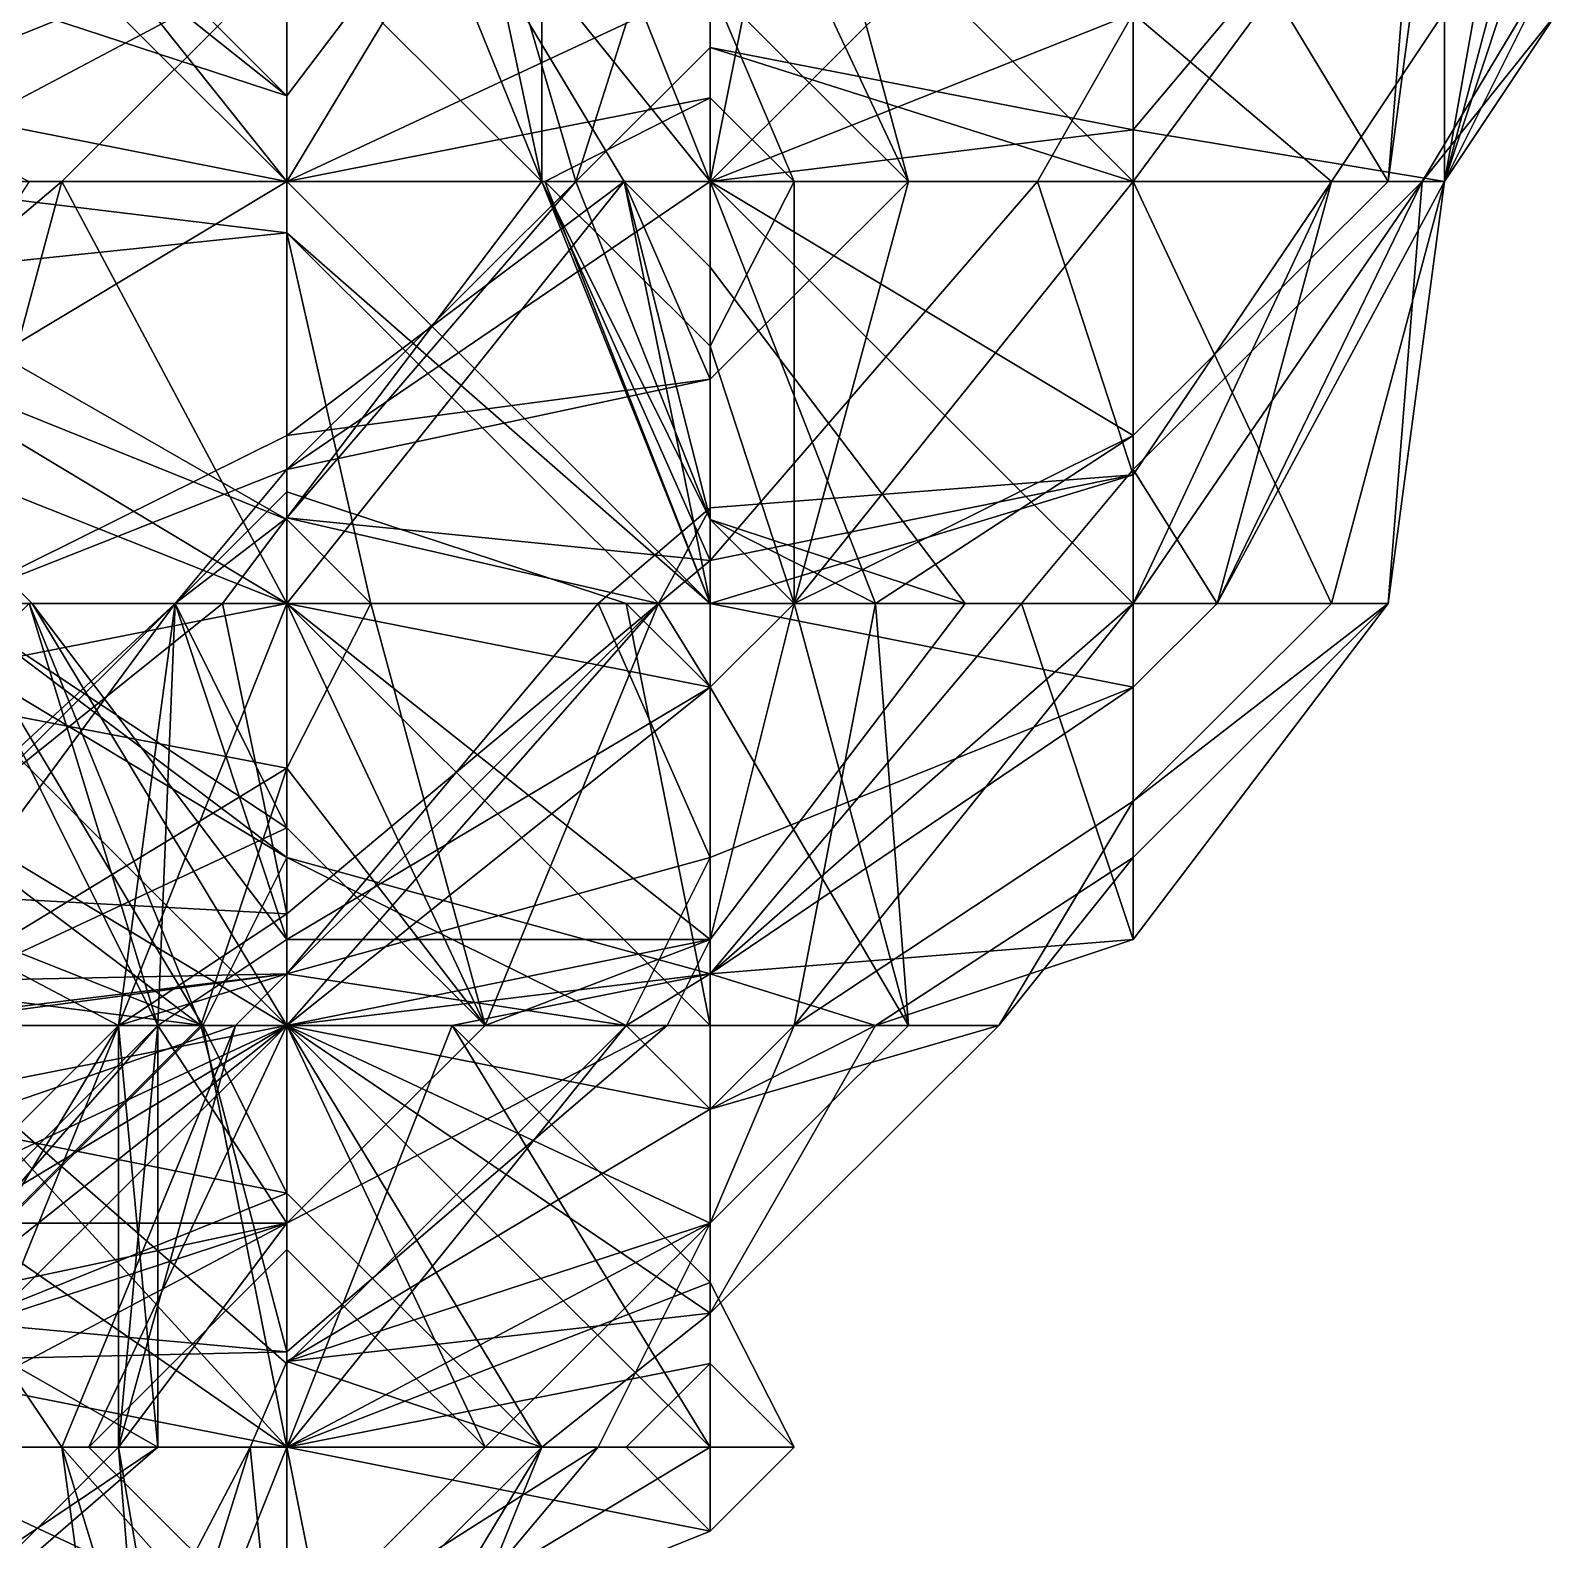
# Model space of a CAD drawing. Header units: metres. Extents: x 15 to 162, y 15 to 204.
# Drawn here: x 136.6 to 158.6, y 47.34 to 69.09 of the extents above; entities that cross this region are included whole.
import ezdxf

# ---------------------------------------------------------------- set-up
doc = ezdxf.new("R2010")
doc.units = ezdxf.units.M

msp = doc.modelspace()

# ---------------------------------------------------------------- linework, layer by layer
at = {"layer": 'fALFF_NINET_XXX_pre-post.nii', "color": 116, "linetype": 'CONTINUOUS'}
for points in [[(135.43906, 73, 112.16129), (140.3, 66.916664, 110.36265), (134.2, 73, 111.44183)], [(134.2, 73, 111.44183), (140.3, 66.916664, 110.36265), (134.2, 66.916664, 109.81394)], [(134.2, 73, 113.95993), (140.3, 68.15234, 112.16129), (135.43906, 73, 112.16129)], [(134.2, 73, 113.95993), (134.2, 70.15044, 118.064514), (140.3, 68.15234, 112.16129)], [(135.43906, 73, 112.16129), (140.3, 68.15234, 112.16129), (140.3, 66.916664, 110.36265)], [(140.3, 70.58104, 23.612904), (143.97441, 66.916664, 23.612904), (141.51031, 73, 29.516129)], [(143.97441, 73, 112.16129), (143.97441, 73, 106.258064), (140.3, 66.916664, 110.36265)], [(143.97441, 73, 112.16129), (140.3, 66.916664, 110.36265), (140.3, 68.15234, 112.16129)], [(143.97441, 73, 106.258064), (146.4, 69.76623, 106.258064), (140.3, 66.916664, 110.36265)], [(143.97441, 73, 112.16129), (140.3, 68.15234, 112.16129), (140.3, 71.79299, 118.064514)], [(143.97441, 66.916664, 23.612904), (145.16093, 66.916664, 29.516129), (141.51031, 73, 29.516129)], [(146.4, 66.916664, 31.314768), (146.4, 73, 34.248077), (141.51031, 73, 29.516129)], [(145.16093, 66.916664, 29.516129), (146.4, 66.916664, 31.314768), (141.51031, 73, 29.516129)], [(142.68282, 73, 41.322582), (146.4, 73, 37.725304), (144.46259, 66.916664, 41.322582)], [(144.46259, 66.916664, 41.322582), (143.97441, 66.916664, 47.225807), (142.68282, 73, 41.322582)], [(143.97441, 66.916664, 47.225807), (143.97441, 73, 47.225807), (142.68282, 73, 41.322582)], [(146.4, 66.916664, 48.562637), (146.4, 73, 49.57315), (143.97441, 73, 47.225807)], [(143.97441, 66.916664, 47.225807), (146.4, 66.916664, 48.562637), (143.97441, 73, 47.225807)], [(146.4, 73, 37.725304), (146.4, 66.916664, 38.18455), (144.46259, 66.916664, 41.322582)], [(147.6103, 73, 35.419353), (146.4, 66.916664, 31.314768), (149.25737, 66.916664, 35.419353)], [(146.4, 73, 34.248077), (146.4, 66.916664, 31.314768), (147.6103, 73, 35.419353)], [(149.25737, 66.916664, 35.419353), (146.4, 73, 37.725304), (147.6103, 73, 35.419353)], [(146.4, 66.916664, 38.18455), (146.4, 73, 37.725304), (149.25737, 66.916664, 35.419353)], [(152.5, 69.335625, 53.129032), (152.5, 73, 49.57315), (146.4, 66.916664, 48.562637)], [(152.5, 73, 49.57315), (146.4, 73, 49.57315), (146.4, 66.916664, 48.562637)], [(149.25737, 66.916664, 106.258064), (146.4, 69.76623, 106.258064), (146.4, 73, 105.08899)], [(149.25737, 66.916664, 106.258064), (146.4, 73, 105.08899), (152.5, 66.916664, 103.91071)], [(152.5, 66.916664, 103.91071), (146.4, 73, 105.08899), (152.5, 73, 104.38314)], [(152.5, 67.65807, 94.451614), (156.98717, 73, 94.451614), (156.98717, 66.916664, 88.548386)], [(152.5, 66.916664, 95.6507), (156.98717, 73, 94.451614), (152.5, 67.65807, 94.451614)], [(152.5, 66.916664, 95.6507), (156.17441, 66.916664, 100.354836), (156.98717, 73, 94.451614)], [(156.17441, 66.916664, 100.354836), (152.5, 73, 104.38314), (156.66258, 73, 100.354836)], [(152.5, 66.916664, 103.91071), (152.5, 73, 104.38314), (156.17441, 66.916664, 100.354836)], [(156.17441, 66.916664, 100.354836), (156.66258, 73, 100.354836), (156.98717, 73, 94.451614)], [(158.6, 73, 86.74975), (158.6, 70.15044, 82.645164), (156.98717, 66.916664, 82.645164)], [(158.6, 73, 86.74975), (156.98717, 66.916664, 82.645164), (158.06897, 73, 88.548386)], [(158.06897, 73, 88.548386), (156.98717, 66.916664, 82.645164), (156.98717, 66.916664, 88.548386)], [(156.98717, 73, 94.451614), (158.06897, 73, 88.548386), (156.98717, 66.916664, 88.548386)], [(134.2, 70.15044, 118.064514), (140.3, 71.79299, 118.064514), (140.3, 68.15234, 112.16129)], [(152.5, 69.335625, 53.129032), (155.35738, 66.916664, 59.032257), (158.6, 71.79299, 59.032257)], [(155.35738, 66.916664, 59.032257), (156.98717, 66.916664, 64.935486), (158.6, 71.79299, 64.935486)], [(158.6, 71.79299, 59.032257), (155.35738, 66.916664, 59.032257), (158.6, 71.79299, 64.935486)], [(158.6, 71.79299, 64.935486), (156.98717, 66.916664, 64.935486), (158.6, 69.335625, 70.83871)], [(140.3, 70.15044, 123.96774), (134.2, 66.916664, 128.07233), (134.2, 70.623695, 129.87097)], [(140.3, 66.916664, 18.90877), (140.3, 70.58104, 23.612904), (134.2, 68.12368, 17.709677)], [(140.3, 70.58104, 23.612904), (134.2, 70.58104, 23.612904), (134.2, 68.12368, 17.709677)], [(143.97441, 66.916664, 23.612904), (140.3, 70.58104, 23.612904), (140.3, 66.916664, 18.90877)], [(134.2, 66.916664, 121.202545), (137.05737, 66.916664, 123.96774), (140.3, 70.15044, 123.96774)], [(134.2, 66.916664, 121.202545), (140.3, 70.15044, 123.96774), (134.2, 70.15044, 118.064514)], [(140.3, 70.15044, 123.96774), (137.05737, 66.916664, 123.96774), (134.2, 66.916664, 128.07233)], [(156.66258, 66.916664, 76.741936), (156.98717, 66.916664, 82.645164), (158.6, 70.15044, 82.645164)], [(158.6, 69.335625, 76.741936), (156.66258, 66.916664, 76.741936), (158.6, 70.15044, 82.645164)], [(146.4, 69.76623, 106.258064), (146.4, 68.12368, 112.16129), (140.3, 66.916664, 110.36265)], [(147.6103, 66.916664, 112.16129), (146.4, 69.76623, 106.258064), (149.25737, 66.916664, 106.258064)], [(146.4, 68.12368, 112.16129), (146.4, 69.76623, 106.258064), (147.6103, 66.916664, 112.16129)], [(152.5, 69.335625, 53.129032), (146.4, 66.916664, 48.562637), (151.1186, 66.916664, 53.129032)], [(151.1186, 66.916664, 53.129032), (152.5, 66.916664, 56.267063), (152.5, 69.335625, 53.129032)], [(152.5, 69.335625, 53.129032), (152.5, 66.916664, 56.267063), (155.35738, 66.916664, 59.032257)], [(156.98717, 66.916664, 64.935486), (156.66258, 66.916664, 70.83871), (158.6, 69.335625, 70.83871)], [(156.66258, 66.916664, 70.83871), (156.66258, 66.916664, 76.741936), (158.6, 69.335625, 76.741936)], [(158.6, 69.335625, 70.83871), (156.66258, 66.916664, 70.83871), (158.6, 69.335625, 76.741936)], [(146.4, 66.916664, 92.10427), (144.46259, 66.916664, 94.451614), (146.4, 68.84879, 94.451614)], [(144.46259, 66.916664, 94.451614), (146.4, 66.916664, 95.62069), (146.4, 68.84879, 94.451614)], [(152.5, 66.916664, 93.732155), (146.4, 66.916664, 92.10427), (146.4, 68.84879, 94.451614)], [(152.5, 67.65807, 94.451614), (152.5, 66.916664, 93.732155), (146.4, 68.84879, 94.451614)], [(152.5, 67.65807, 94.451614), (146.4, 68.84879, 94.451614), (146.4, 66.916664, 95.62069)], [(140.3, 66.916664, 18.90877), (134.2, 68.12368, 17.709677), (136.58281, 66.916664, 17.709677)], [(144.01718, 66.916664, 112.16129), (140.3, 66.916664, 110.36265), (146.4, 68.12368, 112.16129)], [(144.01718, 66.916664, 112.16129), (146.4, 68.12368, 112.16129), (146.4, 66.916664, 113.33256)], [(147.6103, 66.916664, 112.16129), (146.4, 66.916664, 113.33256), (146.4, 68.12368, 112.16129)], [(152.5, 66.916664, 95.6507), (152.5, 67.65807, 94.451614), (146.4, 66.916664, 95.62069)], [(152.5, 67.65807, 94.451614), (156.98717, 66.916664, 88.548386), (152.5, 66.916664, 93.732155)], [(140.3, 60.833332, 18.90877), (140.3, 66.916664, 18.90877), (134.2, 63.252293, 23.612904)], [(140.3, 66.916664, 18.90877), (136.58281, 66.916664, 17.709677), (134.2, 63.252293, 23.612904)], [(134.2, 66.916664, 109.81394), (140.3, 66.916664, 110.36265), (140.3, 66.17526, 112.16129)], [(134.2, 65.53905, 112.16129), (134.2, 66.916664, 109.81394), (140.3, 66.17526, 112.16129)], [(140.3, 60.833332, 119.23579), (137.05737, 66.916664, 123.96774), (134.2, 64.4977, 118.064514)], [(134.2, 66.916664, 121.202545), (134.2, 64.4977, 118.064514), (137.05737, 66.916664, 123.96774)], [(135.41031, 60.833332, 123.96774), (134.2, 66.916664, 128.07233), (137.05737, 66.916664, 123.96774)], [(140.3, 60.833332, 119.23579), (135.41031, 60.833332, 123.96774), (137.05737, 66.916664, 123.96774)], [(143.97441, 66.916664, 23.612904), (140.3, 66.916664, 18.90877), (146.4, 60.833332, 22.44163)], [(140.3, 66.916664, 18.90877), (140.3, 60.833332, 18.90877), (146.4, 60.833332, 22.44163)], [(146.4, 60.833332, 33.07201), (140.3, 60.833332, 34.250286), (145.16093, 66.916664, 29.516129)], [(140.3, 60.833332, 34.250286), (140.3, 63.252293, 35.419353), (145.16093, 66.916664, 29.516129)], [(140.3, 63.252293, 35.419353), (146.4, 64.06711, 35.419353), (145.16093, 66.916664, 29.516129)], [(146.4, 66.916664, 38.18455), (140.3, 62.76546, 41.322582), (144.46259, 66.916664, 41.322582)], [(146.4, 66.916664, 38.18455), (146.4, 64.06711, 35.419353), (140.3, 62.76546, 41.322582)], [(140.3, 62.06901, 47.225807), (144.46259, 66.916664, 41.322582), (140.3, 62.76546, 41.322582)], [(143.97441, 66.916664, 47.225807), (144.46259, 66.916664, 41.322582), (140.3, 62.06901, 47.225807)], [(140.3, 62.06901, 47.225807), (146.4, 61.45117, 53.129032), (143.97441, 66.916664, 47.225807)], [(144.01718, 66.916664, 112.16129), (146.4, 60.833332, 108.56401), (140.3, 66.916664, 110.36265)], [(140.3, 66.17526, 112.16129), (140.3, 66.916664, 110.36265), (146.4, 60.833332, 108.56401)], [(143.97441, 66.916664, 23.612904), (146.4, 60.833332, 22.44163), (146.4, 62.040344, 23.612904)], [(143.97441, 66.916664, 23.612904), (146.4, 62.040344, 23.612904), (145.16093, 66.916664, 29.516129)], [(143.97441, 66.916664, 47.225807), (146.4, 61.45117, 53.129032), (146.4, 66.916664, 48.562637)], [(144.01718, 66.916664, 112.16129), (146.4, 64.54037, 112.16129), (146.4, 60.833332, 108.56401)], [(146.4, 64.54037, 112.16129), (144.01718, 66.916664, 112.16129), (146.4, 66.916664, 113.33256)], [(146.4, 66.916664, 92.10427), (146.4, 62.040344, 94.451614), (144.46259, 66.916664, 94.451614)], [(146.4, 62.040344, 94.451614), (146.4, 66.916664, 95.62069), (144.46259, 66.916664, 94.451614)], [(146.4, 62.040344, 23.612904), (146.4, 65.68099, 29.516129), (145.16093, 66.916664, 29.516129)], [(146.4, 60.833332, 33.07201), (145.16093, 66.916664, 29.516129), (146.4, 65.68099, 29.516129)], [(146.4, 66.916664, 31.314768), (145.16093, 66.916664, 29.516129), (146.4, 64.06711, 35.419353)], [(146.4, 66.916664, 31.314768), (146.4, 64.06711, 35.419353), (149.25737, 66.916664, 35.419353)], [(146.4, 64.06711, 35.419353), (146.4, 66.916664, 38.18455), (149.25737, 66.916664, 35.419353)], [(146.4, 61.45117, 53.129032), (151.1186, 66.916664, 53.129032), (146.4, 66.916664, 48.562637)], [(151.1186, 66.916664, 53.129032), (146.4, 61.45117, 53.129032), (152.5, 62.686848, 59.032257)], [(148.7828, 60.833332, 94.451614), (146.4, 62.040344, 94.451614), (146.4, 66.916664, 92.10427)], [(148.7828, 60.833332, 94.451614), (146.4, 66.916664, 92.10427), (152.5, 60.833332, 92.65298)], [(152.5, 60.833332, 92.65298), (146.4, 66.916664, 92.10427), (152.5, 66.916664, 93.732155)], [(152.5, 63.252293, 100.354836), (146.4, 66.916664, 95.62069), (148.7828, 60.833332, 94.451614)], [(152.5, 63.252293, 100.354836), (152.5, 66.916664, 95.6507), (146.4, 66.916664, 95.62069)], [(146.4, 66.916664, 95.62069), (146.4, 62.040344, 94.451614), (148.7828, 60.833332, 94.451614)], [(146.4, 64.54037, 112.16129), (147.6103, 66.916664, 112.16129), (147.6103, 60.833332, 106.258064)], [(146.4, 64.54037, 112.16129), (146.4, 66.916664, 113.33256), (147.6103, 66.916664, 112.16129)], [(152.5, 66.916664, 103.91071), (152.5, 63.252293, 100.354836), (147.6103, 60.833332, 100.354836)], [(152.5, 66.916664, 103.91071), (147.6103, 60.833332, 100.354836), (149.25737, 66.916664, 106.258064)], [(149.25737, 66.916664, 106.258064), (147.6103, 60.833332, 100.354836), (147.6103, 60.833332, 106.258064)], [(147.6103, 66.916664, 112.16129), (149.25737, 66.916664, 106.258064), (147.6103, 60.833332, 106.258064)], [(151.1186, 66.916664, 53.129032), (152.5, 62.686848, 59.032257), (152.5, 66.916664, 56.267063)], [(152.5, 62.686848, 59.032257), (155.35738, 66.916664, 59.032257), (152.5, 66.916664, 56.267063)], [(152.5, 60.833332, 62.629536), (155.35738, 66.916664, 59.032257), (152.5, 62.686848, 59.032257)], [(152.5, 60.833332, 62.629536), (153.71031, 60.833332, 64.935486), (155.35738, 66.916664, 59.032257)], [(152.5, 62.76546, 70.83871), (156.66258, 66.916664, 70.83871), (153.71031, 60.833332, 64.935486)], [(152.5, 60.833332, 73.18605), (156.66258, 66.916664, 70.83871), (152.5, 62.76546, 70.83871)], [(152.5, 60.833332, 73.18605), (156.17441, 60.833332, 76.741936), (156.66258, 66.916664, 70.83871)], [(155.35738, 60.833332, 88.548386), (152.5, 66.916664, 93.732155), (156.98717, 66.916664, 88.548386)], [(152.5, 60.833332, 92.65298), (152.5, 66.916664, 93.732155), (155.35738, 60.833332, 88.548386)], [(152.5, 63.252293, 100.354836), (156.17441, 66.916664, 100.354836), (152.5, 66.916664, 95.6507)], [(152.5, 63.252293, 100.354836), (152.5, 66.916664, 103.91071), (156.17441, 66.916664, 100.354836)], [(153.71031, 60.833332, 64.935486), (156.98717, 66.916664, 64.935486), (155.35738, 66.916664, 59.032257)], [(156.66258, 66.916664, 70.83871), (156.98717, 66.916664, 64.935486), (153.71031, 60.833332, 64.935486)], [(156.17441, 60.833332, 82.645164), (155.35738, 60.833332, 88.548386), (156.98717, 66.916664, 82.645164)], [(155.35738, 60.833332, 88.548386), (156.98717, 66.916664, 88.548386), (156.98717, 66.916664, 82.645164)], [(156.17441, 60.833332, 76.741936), (156.66258, 66.916664, 76.741936), (156.66258, 66.916664, 70.83871)], [(156.17441, 60.833332, 76.741936), (156.17441, 60.833332, 82.645164), (156.66258, 66.916664, 76.741936)], [(156.17441, 60.833332, 82.645164), (156.98717, 66.916664, 82.645164), (156.66258, 66.916664, 76.741936)], [(140.3, 66.17526, 112.16129), (140.3, 62.040344, 118.064514), (134.2, 65.53905, 112.16129)], [(145.65656, 60.833332, 112.16129), (140.3, 66.17526, 112.16129), (146.4, 60.833332, 108.56401)], [(140.3, 66.17526, 112.16129), (141.51031, 60.833332, 118.064514), (140.3, 62.040344, 118.064514)], [(140.3, 66.17526, 112.16129), (145.65656, 60.833332, 112.16129), (141.51031, 60.833332, 118.064514)], [(146.4, 65.68099, 29.516129), (146.4, 62.040344, 23.612904), (150.0744, 60.833332, 29.516129)], [(146.4, 65.68099, 29.516129), (150.0744, 60.833332, 29.516129), (146.4, 60.833332, 33.07201)], [(134.2, 65.53905, 112.16129), (140.3, 62.040344, 118.064514), (134.2, 64.4977, 118.064514)], [(140.3, 60.833332, 119.23579), (134.2, 64.4977, 118.064514), (140.3, 62.040344, 118.064514)], [(146.4, 64.54037, 112.16129), (147.6103, 60.833332, 106.258064), (146.4, 60.833332, 108.56401)], [(146.4, 64.06711, 35.419353), (140.3, 63.252293, 35.419353), (140.3, 62.76546, 41.322582)], [(140.3, 60.833332, 18.90877), (134.2, 63.252293, 23.612904), (136.6256, 60.833332, 23.612904)], [(136.6256, 60.833332, 23.612904), (134.2, 63.252293, 23.612904), (134.2, 60.833332, 25.48783)], [(140.3, 60.833332, 34.250286), (135.41031, 60.833332, 35.419353), (140.3, 63.252293, 35.419353)], [(140.3, 63.252293, 35.419353), (135.41031, 60.833332, 35.419353), (140.3, 62.76546, 41.322582)], [(152.5, 63.252293, 100.354836), (148.7828, 60.833332, 94.451614), (147.6103, 60.833332, 100.354836)], [(135.41031, 60.833332, 35.419353), (138.68716, 60.833332, 41.322582), (140.3, 62.76546, 41.322582)], [(140.3, 62.76546, 41.322582), (138.68716, 60.833332, 41.322582), (140.3, 62.06901, 47.225807)], [(152.5, 60.833332, 66.10676), (150.88716, 60.833332, 70.83871), (152.5, 62.76546, 70.83871)], [(150.88716, 60.833332, 70.83871), (152.5, 60.833332, 73.18605), (152.5, 62.76546, 70.83871)], [(152.5, 62.76546, 70.83871), (153.71031, 60.833332, 64.935486), (152.5, 60.833332, 66.10676)], [(146.4, 61.45117, 53.129032), (146.4, 62.21095, 59.032257), (152.5, 62.686848, 59.032257)], [(152.5, 62.686848, 59.032257), (146.4, 62.21095, 59.032257), (146.4, 60.833332, 61.3796)], [(152.5, 60.833332, 62.629536), (152.5, 62.686848, 59.032257), (146.4, 60.833332, 61.3796)], [(140.3, 60.833332, 98.00749), (138.68716, 60.833332, 100.354836), (140.3, 62.441753, 100.354836)], [(138.68716, 60.833332, 100.354836), (140.3, 60.833332, 102.70219), (140.3, 62.441753, 100.354836)], [(140.3, 60.833332, 98.00749), (140.3, 62.441753, 100.354836), (145.18968, 60.833332, 100.354836)], [(145.18968, 60.833332, 100.354836), (140.3, 62.441753, 100.354836), (140.3, 60.833332, 102.70219)], [(138.68716, 60.833332, 41.322582), (139.3707, 60.833332, 47.225807), (140.3, 62.06901, 47.225807)], [(139.3707, 60.833332, 47.225807), (140.3, 60.833332, 47.94526), (140.3, 62.06901, 47.225807)], [(140.3, 62.06901, 47.225807), (145.65656, 60.833332, 53.129032), (146.4, 61.45117, 53.129032)], [(140.3, 62.06901, 47.225807), (140.3, 60.833332, 47.94526), (145.65656, 60.833332, 53.129032)], [(141.51031, 60.833332, 118.064514), (140.3, 60.833332, 119.23579), (140.3, 62.040344, 118.064514)], [(145.65656, 60.833332, 53.129032), (144.78717, 60.833332, 59.032257), (146.4, 62.21095, 59.032257)], [(144.78717, 60.833332, 59.032257), (146.4, 60.833332, 61.3796), (146.4, 62.21095, 59.032257)], [(146.4, 61.45117, 53.129032), (145.65656, 60.833332, 53.129032), (146.4, 62.21095, 59.032257)], [(147.6103, 60.833332, 23.612904), (146.4, 62.040344, 23.612904), (146.4, 60.833332, 22.44163)], [(150.0744, 60.833332, 29.516129), (146.4, 62.040344, 23.612904), (147.6103, 60.833332, 23.612904)], [(134.2, 54.75, 13.605091), (138.4414, 54.75, 17.709677), (135.41031, 60.833332, 11.806452)], [(139.06094, 54.75, 23.612904), (134.2, 58.41437, 23.612904), (136.58281, 60.833332, 17.709677)], [(134.2, 58.41437, 23.612904), (140.3, 54.75, 24.21245), (134.2, 60.833332, 25.48783)], [(136.6256, 60.833332, 23.612904), (134.2, 60.833332, 25.48783), (140.3, 54.75, 24.21245)], [(140.3, 57.59956, 35.419353), (134.2, 54.75, 38.18455), (138.68716, 60.833332, 41.322582)], [(134.2, 54.75, 38.18455), (134.2, 56.358418, 41.322582), (138.68716, 60.833332, 41.322582)], [(134.2, 56.682125, 47.225807), (138.68716, 60.833332, 41.322582), (134.2, 56.358418, 41.322582)], [(139.3707, 60.833332, 47.225807), (138.68716, 60.833332, 41.322582), (134.2, 56.682125, 47.225807)], [(134.2, 56.682125, 47.225807), (140.3, 56.358418, 53.129032), (139.3707, 60.833332, 47.225807)], [(139.08969, 54.75, 70.83871), (134.2, 56.682125, 70.83871), (135.43906, 60.833332, 76.741936)], [(140.3, 57.16896, 76.741936), (135.43906, 60.833332, 76.741936), (134.2, 60.833332, 77.46139)], [(140.3, 57.16896, 76.741936), (134.2, 60.833332, 77.46139), (140.3, 54.75, 78.078766)], [(140.3, 54.75, 78.078766), (134.2, 60.833332, 77.46139), (134.2, 54.75, 78.302734)], [(140.3, 60.833332, 119.23579), (134.2, 59.62632, 123.96774), (135.41031, 60.833332, 123.96774)], [(140.3, 58.45703, 118.064514), (134.2, 59.62632, 123.96774), (140.3, 60.833332, 119.23579)], [(138.4414, 54.75, 17.709677), (136.58281, 60.833332, 17.709677), (135.41031, 60.833332, 11.806452)], [(140.3, 60.833332, 34.250286), (140.3, 57.59956, 35.419353), (135.41031, 60.833332, 35.419353)], [(140.3, 57.59956, 35.419353), (138.68716, 60.833332, 41.322582), (135.41031, 60.833332, 35.419353)], [(139.08969, 54.75, 70.83871), (135.43906, 60.833332, 76.741936), (140.3, 57.16896, 76.741936)], [(139.06094, 54.75, 23.612904), (136.58281, 60.833332, 17.709677), (138.4414, 54.75, 17.709677)], [(140.3, 55.985676, 23.612904), (140.3, 60.833332, 18.90877), (136.6256, 60.833332, 23.612904)], [(140.3, 55.985676, 23.612904), (136.6256, 60.833332, 23.612904), (140.3, 54.75, 24.21245)], [(140.3, 60.833332, 98.00749), (140.3, 54.75, 99.18576), (137.8744, 54.75, 100.354836)], [(138.68716, 60.833332, 100.354836), (140.3, 60.833332, 98.00749), (137.8744, 54.75, 100.354836)], [(138.4414, 54.75, 106.258064), (138.68716, 60.833332, 100.354836), (137.8744, 54.75, 100.354836)], [(140.3, 55.985676, 106.258064), (138.68716, 60.833332, 100.354836), (138.4414, 54.75, 106.258064)], [(140.3, 55.985676, 106.258064), (140.3, 60.833332, 102.70219), (138.68716, 60.833332, 100.354836)], [(139.3707, 60.833332, 47.225807), (140.3, 56.358418, 53.129032), (140.3, 60.833332, 47.94526)], [(140.3, 60.833332, 18.90877), (146.4, 59.62632, 23.612904), (146.4, 60.833332, 22.44163)], [(140.3, 55.985676, 23.612904), (146.4, 59.62632, 23.612904), (140.3, 60.833332, 18.90877)], [(146.4, 55.985676, 29.516129), (140.3, 60.833332, 34.250286), (146.4, 60.833332, 33.07201)], [(146.4, 55.985676, 29.516129), (143.15738, 54.75, 35.419353), (140.3, 60.833332, 34.250286)], [(140.3, 57.59956, 35.419353), (140.3, 60.833332, 34.250286), (143.15738, 54.75, 35.419353)], [(140.3, 56.358418, 53.129032), (145.65656, 60.833332, 53.129032), (140.3, 60.833332, 47.94526)], [(140.3, 55.491405, 59.032257), (145.65656, 60.833332, 53.129032), (140.3, 56.358418, 53.129032)], [(144.78717, 60.833332, 59.032257), (145.65656, 60.833332, 53.129032), (140.3, 55.491405, 59.032257)], [(140.3, 55.491405, 59.032257), (146.4, 57.16896, 64.935486), (144.78717, 60.833332, 59.032257)], [(145.18968, 60.833332, 100.354836), (146.4, 54.75, 97.21681), (140.3, 60.833332, 98.00749)], [(140.3, 60.833332, 98.00749), (146.4, 54.75, 97.21681), (140.3, 54.75, 99.18576)], [(140.3, 60.833332, 102.70219), (146.4, 59.62632, 100.354836), (145.18968, 60.833332, 100.354836)], [(140.3, 60.833332, 102.70219), (140.3, 55.985676, 106.258064), (146.4, 59.62632, 100.354836)], [(140.3, 54.75, 108.0567), (145.65656, 60.833332, 112.16129), (146.4, 59.62632, 106.258064)], [(140.3, 54.75, 108.0567), (143.15738, 54.75, 112.16129), (145.65656, 60.833332, 112.16129)], [(140.3, 58.45703, 118.064514), (141.51031, 60.833332, 118.064514), (143.15738, 54.75, 112.16129)], [(140.3, 58.45703, 118.064514), (140.3, 60.833332, 119.23579), (141.51031, 60.833332, 118.064514)], [(141.51031, 60.833332, 118.064514), (145.65656, 60.833332, 112.16129), (143.15738, 54.75, 112.16129)], [(144.78717, 60.833332, 59.032257), (146.4, 57.16896, 64.935486), (146.4, 60.833332, 61.3796)], [(145.18968, 60.833332, 100.354836), (146.4, 59.62632, 100.354836), (146.4, 54.75, 97.21681)], [(145.65656, 60.833332, 112.16129), (146.4, 60.833332, 108.56401), (146.4, 59.62632, 106.258064)], [(146.4, 59.62632, 23.612904), (147.6103, 60.833332, 23.612904), (146.4, 60.833332, 22.44163)], [(146.4, 55.985676, 29.516129), (147.6103, 60.833332, 23.612904), (146.4, 59.62632, 23.612904)], [(150.0744, 60.833332, 29.516129), (147.6103, 60.833332, 23.612904), (146.4, 55.985676, 29.516129)], [(146.4, 55.985676, 29.516129), (146.4, 60.833332, 33.07201), (150.0744, 60.833332, 29.516129)], [(146.4, 60.833332, 61.3796), (152.5, 59.62632, 64.935486), (152.5, 60.833332, 62.629536)], [(146.4, 57.16896, 64.935486), (152.5, 59.62632, 64.935486), (146.4, 60.833332, 61.3796)], [(152.5, 60.833332, 66.10676), (146.4, 55.491405, 70.83871), (150.88716, 60.833332, 70.83871)], [(152.5, 60.833332, 66.10676), (152.5, 59.62632, 64.935486), (146.4, 55.491405, 70.83871)], [(146.4, 55.491405, 70.83871), (152.5, 55.985676, 76.741936), (150.88716, 60.833332, 70.83871)], [(146.4, 59.62632, 100.354836), (147.6103, 60.833332, 100.354836), (149.25737, 54.75, 94.451614)], [(146.4, 59.62632, 106.258064), (147.6103, 60.833332, 100.354836), (146.4, 59.62632, 100.354836)], [(147.6103, 60.833332, 106.258064), (147.6103, 60.833332, 100.354836), (146.4, 59.62632, 106.258064)], [(146.4, 59.62632, 106.258064), (146.4, 60.833332, 108.56401), (147.6103, 60.833332, 106.258064)], [(152.5, 60.833332, 92.65298), (152.5, 57.983772, 88.548386), (147.6103, 54.75, 88.548386)], [(152.5, 60.833332, 92.65298), (147.6103, 54.75, 88.548386), (148.7828, 60.833332, 94.451614)], [(148.7828, 60.833332, 94.451614), (147.6103, 54.75, 88.548386), (149.25737, 54.75, 94.451614)], [(147.6103, 60.833332, 100.354836), (148.7828, 60.833332, 94.451614), (149.25737, 54.75, 94.451614)], [(150.88716, 60.833332, 70.83871), (152.5, 55.985676, 76.741936), (152.5, 60.833332, 73.18605)], [(152.5, 59.62632, 64.935486), (153.71031, 60.833332, 64.935486), (152.5, 60.833332, 62.629536)], [(152.5, 59.62632, 64.935486), (152.5, 60.833332, 66.10676), (153.71031, 60.833332, 64.935486)], [(152.5, 55.985676, 76.741936), (156.17441, 60.833332, 76.741936), (152.5, 60.833332, 73.18605)], [(152.5, 57.16896, 82.645164), (156.17441, 60.833332, 76.741936), (152.5, 55.985676, 76.741936)], [(156.17441, 60.833332, 82.645164), (156.17441, 60.833332, 76.741936), (152.5, 57.16896, 82.645164)], [(152.5, 57.983772, 88.548386), (156.17441, 60.833332, 82.645164), (152.5, 57.16896, 82.645164)], [(155.35738, 60.833332, 88.548386), (156.17441, 60.833332, 82.645164), (152.5, 57.983772, 88.548386)], [(152.5, 57.983772, 88.548386), (152.5, 60.833332, 92.65298), (155.35738, 60.833332, 88.548386)], [(140.3, 58.45703, 118.064514), (134.2, 54.75, 121.62039), (134.2, 59.62632, 123.96774)], [(140.3, 55.985676, 23.612904), (146.4, 55.985676, 29.516129), (146.4, 59.62632, 23.612904)], [(140.3, 55.985676, 106.258064), (146.4, 59.62632, 106.258064), (146.4, 59.62632, 100.354836)], [(140.3, 54.75, 108.0567), (146.4, 59.62632, 106.258064), (140.3, 55.985676, 106.258064)], [(152.5, 59.62632, 64.935486), (146.4, 57.16896, 64.935486), (146.4, 55.491405, 70.83871)], [(146.4, 59.62632, 100.354836), (149.25737, 54.75, 94.451614), (146.4, 54.75, 97.21681)], [(140.3, 58.45703, 118.064514), (139.06094, 54.75, 118.064514), (134.2, 54.75, 121.62039)], [(134.2, 58.41437, 23.612904), (139.06094, 54.75, 23.612904), (140.3, 54.75, 24.21245)], [(140.3, 54.75, 116.26588), (139.06094, 54.75, 118.064514), (140.3, 58.45703, 118.064514)], [(140.3, 58.45703, 118.064514), (143.15738, 54.75, 112.16129), (140.3, 54.75, 116.26588)], [(150.56258, 54.75, 82.645164), (147.6103, 54.75, 88.548386), (152.5, 57.983772, 88.548386)], [(152.5, 57.16896, 82.645164), (150.56258, 54.75, 82.645164), (152.5, 57.983772, 88.548386)], [(140.3, 57.59956, 35.419353), (140.3, 54.75, 38.18455), (134.2, 54.75, 38.18455)], [(143.15738, 54.75, 35.419353), (140.3, 54.75, 38.18455), (140.3, 57.59956, 35.419353)], [(139.08969, 54.75, 70.83871), (140.3, 57.16896, 76.741936), (140.3, 54.75, 72.00999)], [(140.3, 55.491405, 59.032257), (145.19196, 54.75, 64.935486), (146.4, 57.16896, 64.935486)], [(145.18968, 54.75, 76.741936), (146.4, 55.491405, 70.83871), (140.3, 57.16896, 76.741936)], [(140.3, 54.75, 72.00999), (140.3, 57.16896, 76.741936), (146.4, 55.491405, 70.83871)], [(145.18968, 54.75, 76.741936), (140.3, 57.16896, 76.741936), (140.3, 54.75, 78.078766)], [(146.4, 57.16896, 64.935486), (145.19196, 54.75, 64.935486), (146.4, 55.491405, 70.83871)], [(148.7828, 54.75, 76.741936), (150.56258, 54.75, 82.645164), (152.5, 57.16896, 82.645164)], [(152.5, 55.985676, 76.741936), (148.7828, 54.75, 76.741936), (152.5, 57.16896, 82.645164)], [(134.2, 56.682125, 47.225807), (137.8744, 54.75, 53.129032), (140.3, 56.358418, 53.129032)], [(134.2, 56.682125, 47.225807), (134.2, 54.75, 49.57315), (137.8744, 54.75, 53.129032)], [(134.2, 56.682125, 70.83871), (139.08969, 54.75, 70.83871), (134.2, 55.36784, 64.935486)], [(140.3, 56.358418, 53.129032), (137.8744, 54.75, 53.129032), (140.3, 55.491405, 59.032257)], [(138.4414, 54.75, 106.258064), (140.3, 54.75, 108.0567), (140.3, 55.985676, 106.258064)], [(140.3, 54.75, 24.21245), (145.78047, 54.75, 29.516129), (146.4, 55.985676, 29.516129)], [(140.3, 54.75, 24.21245), (146.4, 55.985676, 29.516129), (140.3, 55.985676, 23.612904)], [(146.4, 55.985676, 29.516129), (145.78047, 54.75, 29.516129), (143.15738, 54.75, 35.419353)], [(146.4, 55.491405, 70.83871), (148.7828, 54.75, 76.741936), (152.5, 55.985676, 76.741936)], [(134.73102, 54.75, 64.935486), (140.3, 55.491405, 59.032257), (134.2, 55.36784, 64.935486)], [(139.55656, 54.75, 59.032257), (134.2, 54.75, 64.21603), (140.3, 55.491405, 59.032257)], [(134.2, 54.75, 64.21603), (134.2, 55.36784, 64.935486), (140.3, 55.491405, 59.032257)], [(134.73102, 54.75, 64.935486), (140.3, 54.75, 59.546154), (140.3, 55.491405, 59.032257)], [(137.8744, 54.75, 53.129032), (139.55656, 54.75, 59.032257), (140.3, 55.491405, 59.032257)], [(140.3, 55.491405, 59.032257), (140.3, 54.75, 59.546154), (145.19196, 54.75, 64.935486)], [(142.68282, 54.75, 70.83871), (140.3, 54.75, 72.00999), (146.4, 55.491405, 70.83871)], [(145.19196, 54.75, 64.935486), (142.68282, 54.75, 70.83871), (146.4, 55.491405, 70.83871)], [(145.18968, 54.75, 76.741936), (146.4, 54.75, 74.43599), (146.4, 55.491405, 70.83871)], [(146.4, 55.491405, 70.83871), (146.4, 54.75, 74.43599), (148.7828, 54.75, 76.741936)], [(139.08969, 54.75, 70.83871), (134.73102, 54.75, 64.935486), (134.2, 55.36784, 64.935486)], [(134.2, 50.520184, 17.709677), (138.4414, 54.75, 17.709677), (134.2, 54.75, 13.605091)], [(134.2, 49.902344, 23.612904), (138.4414, 54.75, 17.709677), (134.2, 50.520184, 17.709677)], [(139.06094, 54.75, 23.612904), (138.4414, 54.75, 17.709677), (134.2, 49.902344, 23.612904)], [(139.06094, 54.75, 23.612904), (134.2, 49.902344, 23.612904), (140.3, 50.044285, 29.516129)], [(134.2, 51.90044, 35.419353), (140.3, 54.75, 38.18455), (140.3, 51.90044, 35.419353)], [(134.2, 54.75, 38.18455), (140.3, 54.75, 38.18455), (134.2, 51.90044, 35.419353)], [(137.8744, 54.75, 53.129032), (134.2, 48.666668, 51.957756), (135.41031, 48.666668, 53.129032)], [(134.2, 54.75, 49.57315), (134.2, 48.666668, 51.957756), (137.8744, 54.75, 53.129032)], [(137.05737, 48.666668, 64.935486), (134.2, 52.896484, 64.935486), (139.55656, 54.75, 59.032257)], [(139.55656, 54.75, 59.032257), (134.2, 52.896484, 64.935486), (134.2, 54.75, 64.21603)], [(139.08969, 54.75, 70.83871), (134.2, 49.87368, 70.83871), (140.3, 48.666668, 67.28283)], [(139.08969, 54.75, 70.83871), (140.3, 52.33104, 76.741936), (134.2, 49.87368, 70.83871)], [(134.2, 53.54526, 76.741936), (140.3, 52.33104, 76.741936), (140.3, 54.75, 78.078766)], [(134.2, 54.75, 78.302734), (134.2, 53.54526, 76.741936), (140.3, 54.75, 78.078766)], [(134.2, 51.08563, 100.354836), (137.8744, 54.75, 100.354836), (140.3, 54.75, 99.18576)], [(134.2, 51.08563, 100.354836), (140.3, 54.75, 99.18576), (134.2, 48.666668, 99.018005)], [(137.44263, 48.666668, 100.354836), (134.2, 48.666668, 99.018005), (140.3, 54.75, 99.18576)], [(137.8744, 54.75, 100.354836), (134.2, 51.08563, 100.354836), (138.4414, 48.666668, 106.258064)], [(140.3, 54.75, 116.26588), (134.2, 49.902344, 118.064514), (139.06094, 54.75, 118.064514)], [(140.3, 51.90044, 112.16129), (134.2, 49.902344, 118.064514), (140.3, 54.75, 116.26588)], [(134.2, 49.902344, 118.064514), (134.2, 54.75, 121.62039), (139.06094, 54.75, 118.064514)], [(140.3, 49.871403, 64.935486), (140.3, 54.75, 59.546154), (134.73102, 54.75, 64.935486)], [(134.73102, 54.75, 64.935486), (139.08969, 54.75, 70.83871), (140.3, 48.666668, 67.28283)], [(134.73102, 54.75, 64.935486), (140.3, 48.666668, 67.28283), (140.3, 49.871403, 64.935486)], [(135.41031, 48.666668, 53.129032), (137.8744, 48.666668, 59.032257), (137.8744, 54.75, 53.129032)], [(137.05737, 48.666668, 64.935486), (139.55656, 54.75, 59.032257), (137.8744, 48.666668, 59.032257)], [(140.3, 51.516228, 100.354836), (137.44263, 48.666668, 100.354836), (140.3, 54.75, 99.18576)], [(137.8744, 48.666668, 59.032257), (139.55656, 54.75, 59.032257), (137.8744, 54.75, 53.129032)], [(137.8744, 54.75, 100.354836), (138.4414, 48.666668, 106.258064), (138.4414, 54.75, 106.258064)], [(140.3, 51.90044, 112.16129), (138.4414, 54.75, 106.258064), (137.8744, 48.666668, 112.16129)], [(137.8744, 48.666668, 112.16129), (138.4414, 54.75, 106.258064), (138.4414, 48.666668, 106.258064)], [(140.3, 51.90044, 112.16129), (140.3, 54.75, 108.0567), (138.4414, 54.75, 106.258064)], [(139.06094, 54.75, 23.612904), (140.3, 50.044285, 29.516129), (140.3, 54.75, 24.21245)], [(139.08969, 54.75, 70.83871), (140.3, 54.75, 72.00999), (140.3, 52.33104, 76.741936)], [(140.3, 50.044285, 29.516129), (145.78047, 54.75, 29.516129), (140.3, 54.75, 24.21245)], [(140.3, 51.90044, 35.419353), (145.78047, 54.75, 29.516129), (140.3, 50.044285, 29.516129)], [(143.15738, 54.75, 35.419353), (145.78047, 54.75, 29.516129), (140.3, 51.90044, 35.419353)], [(140.3, 51.90044, 35.419353), (140.3, 54.75, 38.18455), (143.15738, 54.75, 35.419353)], [(140.3, 49.871403, 64.935486), (145.19196, 54.75, 64.935486), (140.3, 54.75, 59.546154)], [(146.4, 51.04297, 70.83871), (142.68282, 54.75, 70.83871), (140.3, 48.666668, 67.28283)], [(140.3, 49.871403, 64.935486), (140.3, 48.666668, 67.28283), (145.19196, 54.75, 64.935486)], [(142.68282, 54.75, 70.83871), (145.19196, 54.75, 64.935486), (140.3, 48.666668, 67.28283)], [(146.4, 48.666668, 72.00999), (140.3, 54.75, 72.00999), (142.68282, 54.75, 70.83871)], [(146.4, 48.666668, 72.00999), (143.97441, 48.666668, 76.741936), (140.3, 54.75, 72.00999)], [(140.3, 52.33104, 76.741936), (140.3, 54.75, 72.00999), (143.97441, 48.666668, 76.741936)], [(143.97441, 48.666668, 76.741936), (143.97441, 48.666668, 82.645164), (140.3, 54.75, 78.078766)], [(143.97441, 48.666668, 76.741936), (140.3, 54.75, 78.078766), (140.3, 52.33104, 76.741936)], [(143.97441, 48.666668, 82.645164), (146.4, 50.598793, 82.645164), (140.3, 54.75, 78.078766)], [(145.18968, 54.75, 76.741936), (140.3, 54.75, 78.078766), (146.4, 53.542988, 76.741936)], [(146.4, 50.598793, 82.645164), (146.4, 53.542988, 76.741936), (140.3, 54.75, 78.078766)], [(146.4, 51.90044, 94.451614), (140.3, 54.75, 99.18576), (146.4, 54.75, 97.21681)], [(146.4, 51.90044, 94.451614), (143.15738, 48.666668, 100.354836), (140.3, 54.75, 99.18576)], [(140.3, 51.516228, 100.354836), (140.3, 54.75, 99.18576), (143.15738, 48.666668, 100.354836)], [(140.3, 51.90044, 112.16129), (143.15738, 54.75, 112.16129), (140.3, 54.75, 108.0567)], [(140.3, 51.90044, 112.16129), (140.3, 54.75, 116.26588), (143.15738, 54.75, 112.16129)], [(146.4, 48.666668, 72.00999), (142.68282, 54.75, 70.83871), (146.4, 51.04297, 70.83871)], [(146.4, 53.542988, 76.741936), (146.4, 54.75, 74.43599), (145.18968, 54.75, 76.741936)], [(146.4, 54.75, 74.43599), (146.4, 53.542988, 76.741936), (148.7828, 54.75, 76.741936)], [(146.4, 50.598793, 82.645164), (148.7828, 54.75, 76.741936), (146.4, 53.542988, 76.741936)], [(150.56258, 54.75, 82.645164), (148.7828, 54.75, 76.741936), (146.4, 50.598793, 82.645164)], [(146.4, 53.542988, 88.548386), (150.56258, 54.75, 82.645164), (146.4, 50.598793, 82.645164)], [(147.6103, 54.75, 88.548386), (150.56258, 54.75, 82.645164), (146.4, 53.542988, 88.548386)], [(146.4, 51.90044, 94.451614), (147.6103, 54.75, 88.548386), (146.4, 53.542988, 88.548386)], [(149.25737, 54.75, 94.451614), (147.6103, 54.75, 88.548386), (146.4, 51.90044, 94.451614)], [(146.4, 51.90044, 94.451614), (146.4, 54.75, 97.21681), (149.25737, 54.75, 94.451614)], [(134.2, 49.87368, 70.83871), (140.3, 52.33104, 76.741936), (134.2, 53.54526, 76.741936)], [(146.4, 50.598793, 82.645164), (140.3, 49.902344, 88.548386), (146.4, 53.542988, 88.548386)], [(140.3, 49.902344, 88.548386), (146.4, 51.90044, 94.451614), (146.4, 53.542988, 88.548386)], [(137.05737, 48.666668, 64.935486), (140.3, 48.666668, 67.28283), (134.2, 52.896484, 64.935486)], [(134.2, 49.87368, 70.83871), (134.2, 52.896484, 64.935486), (140.3, 48.666668, 67.28283)], [(140.3, 50.044285, 29.516129), (134.2, 50.598793, 29.516129), (140.3, 51.90044, 35.419353)], [(134.2, 50.598793, 29.516129), (134.2, 51.90044, 35.419353), (140.3, 51.90044, 35.419353)], [(140.3, 51.90044, 112.16129), (134.2, 48.666668, 116.865425), (134.2, 49.902344, 118.064514)], [(140.3, 51.90044, 112.16129), (137.8744, 48.666668, 112.16129), (134.2, 48.666668, 116.865425)], [(140.3, 48.666668, 89.267845), (144.78717, 48.666668, 94.451614), (146.4, 51.90044, 94.451614)], [(140.3, 48.666668, 89.267845), (146.4, 51.90044, 94.451614), (140.3, 49.902344, 88.548386)], [(146.4, 51.90044, 94.451614), (144.78717, 48.666668, 94.451614), (143.15738, 48.666668, 100.354836)], [(140.3, 51.516228, 100.354836), (140.3, 48.666668, 104.45943), (137.44263, 48.666668, 100.354836)], [(143.15738, 48.666668, 100.354836), (140.3, 48.666668, 104.45943), (140.3, 51.516228, 100.354836)], [(138.4414, 48.666668, 106.258064), (134.2, 51.08563, 100.354836), (134.2, 48.666668, 103.49287)], [(146.4, 49.87368, 64.935486), (146.4, 51.04297, 70.83871), (140.3, 48.666668, 67.28283)], [(146.4, 51.04297, 70.83871), (146.4, 49.87368, 64.935486), (147.6103, 48.666668, 70.83871)], [(146.4, 51.04297, 70.83871), (147.6103, 48.666668, 70.83871), (146.4, 48.666668, 72.00999)], [(134.2, 49.902344, 23.612904), (134.2, 50.598793, 29.516129), (140.3, 50.044285, 29.516129)], [(143.97441, 48.666668, 82.645164), (140.3, 49.902344, 88.548386), (146.4, 50.598793, 82.645164)], [(140.3, 48.666668, 87.3493), (139.76898, 48.666668, 88.548386), (140.3, 49.902344, 88.548386)], [(139.76898, 48.666668, 88.548386), (140.3, 48.666668, 89.267845), (140.3, 49.902344, 88.548386)], [(143.97441, 48.666668, 82.645164), (140.3, 48.666668, 87.3493), (140.3, 49.902344, 88.548386)], [(146.4, 49.87368, 64.935486), (140.3, 48.666668, 67.28283), (145.18968, 48.666668, 64.935486)], [(145.18968, 48.666668, 64.935486), (146.4, 48.666668, 63.764206), (146.4, 49.87368, 64.935486)], [(147.6103, 48.666668, 64.935486), (146.4, 49.87368, 64.935486), (146.4, 48.666668, 63.764206)], [(147.6103, 48.666668, 70.83871), (146.4, 49.87368, 64.935486), (147.6103, 48.666668, 64.935486)], [(135.41031, 48.666668, 53.129032), (134.2, 42.583332, 50.36384), (137.05737, 42.583332, 53.129032)], [(140.3, 45.817104, 100.354836), (140.3, 43.324738, 94.451614), (134.2, 48.666668, 99.018005)], [(140.3, 45.817104, 100.354836), (134.2, 48.666668, 99.018005), (137.44263, 48.666668, 100.354836)], [(140.3, 43.324738, 94.451614), (136.58281, 42.583332, 94.451614), (134.2, 48.666668, 99.018005)], [(138.4414, 48.666668, 106.258064), (134.2, 48.666668, 103.49287), (134.2, 45.817104, 106.258064)], [(134.2, 45.002296, 112.16129), (138.4414, 48.666668, 106.258064), (134.2, 45.817104, 106.258064)], [(137.8744, 48.666668, 112.16129), (138.4414, 48.666668, 106.258064), (134.2, 45.002296, 112.16129)], [(134.2, 45.002296, 112.16129), (134.2, 48.666668, 116.865425), (137.8744, 48.666668, 112.16129)], [(137.05737, 42.583332, 53.129032), (138.36258, 42.583332, 59.032257), (135.41031, 48.666668, 53.129032)], [(138.36258, 42.583332, 59.032257), (137.8744, 48.666668, 59.032257), (135.41031, 48.666668, 53.129032)], [(140.3, 43.324738, 94.451614), (139.76898, 48.666668, 88.548386), (136.58281, 42.583332, 94.451614)], [(136.58281, 42.583332, 94.451614), (139.76898, 48.666668, 88.548386), (137.8744, 42.583332, 88.548386)], [(138.91861, 42.583332, 64.935486), (137.05737, 48.666668, 64.935486), (137.8744, 48.666668, 59.032257)], [(140.3, 45.002296, 70.83871), (140.3, 48.666668, 67.28283), (137.05737, 48.666668, 64.935486)], [(140.3, 45.002296, 70.83871), (137.05737, 48.666668, 64.935486), (137.8744, 42.583332, 70.83871)], [(137.8744, 42.583332, 70.83871), (137.05737, 48.666668, 64.935486), (138.91861, 42.583332, 64.935486)], [(140.3, 45.817104, 100.354836), (137.44263, 48.666668, 100.354836), (140.3, 48.666668, 104.45943)], [(138.36258, 42.583332, 59.032257), (138.91861, 42.583332, 64.935486), (137.8744, 48.666668, 59.032257)], [(140.3, 48.666668, 87.3493), (140.3, 42.583332, 83.81644), (137.8744, 42.583332, 88.548386)], [(139.76898, 48.666668, 88.548386), (140.3, 48.666668, 87.3493), (137.8744, 42.583332, 88.548386)], [(140.3, 43.324738, 94.451614), (140.3, 48.666668, 89.267845), (139.76898, 48.666668, 88.548386)], [(140.3, 48.666668, 67.28283), (146.4, 47.459656, 64.935486), (145.18968, 48.666668, 64.935486)], [(140.3, 48.666668, 67.28283), (140.3, 45.002296, 70.83871), (146.4, 47.459656, 64.935486)], [(146.4, 48.666668, 72.00999), (140.3, 45.002296, 76.741936), (143.97441, 48.666668, 76.741936)], [(146.4, 48.666668, 72.00999), (146.4, 47.459656, 70.83871), (140.3, 45.002296, 76.741936)], [(140.3, 42.583332, 81.473885), (143.97441, 48.666668, 76.741936), (140.3, 45.002296, 76.741936)], [(140.3, 42.583332, 81.473885), (141.51031, 42.583332, 82.645164), (143.97441, 48.666668, 76.741936)], [(141.51031, 42.583332, 82.645164), (140.3, 48.666668, 87.3493), (143.97441, 48.666668, 82.645164)], [(140.3, 42.583332, 83.81644), (140.3, 48.666668, 87.3493), (141.51031, 42.583332, 82.645164)], [(140.3, 43.324738, 94.451614), (144.78717, 48.666668, 94.451614), (140.3, 48.666668, 89.267845)], [(140.3, 45.817104, 100.354836), (144.78717, 48.666668, 94.451614), (140.3, 43.324738, 94.451614)], [(143.15738, 48.666668, 100.354836), (144.78717, 48.666668, 94.451614), (140.3, 45.817104, 100.354836)], [(140.3, 45.817104, 100.354836), (140.3, 48.666668, 104.45943), (143.15738, 48.666668, 100.354836)], [(141.51031, 42.583332, 82.645164), (143.97441, 48.666668, 82.645164), (143.97441, 48.666668, 76.741936)], [(146.4, 48.666668, 63.764206), (145.18968, 48.666668, 64.935486), (146.4, 47.459656, 64.935486)], [(146.4, 47.459656, 64.935486), (147.6103, 48.666668, 64.935486), (146.4, 48.666668, 63.764206)], [(146.4, 47.459656, 70.83871), (147.6103, 48.666668, 64.935486), (146.4, 47.459656, 64.935486)], [(147.6103, 48.666668, 70.83871), (147.6103, 48.666668, 64.935486), (146.4, 47.459656, 70.83871)], [(146.4, 47.459656, 70.83871), (146.4, 48.666668, 72.00999), (147.6103, 48.666668, 70.83871)], [(140.3, 45.002296, 70.83871), (146.4, 47.459656, 70.83871), (146.4, 47.459656, 64.935486)], [(146.4, 47.459656, 70.83871), (140.3, 45.002296, 70.83871), (140.3, 45.002296, 76.741936)]]:
    msp.add_3dface(points, dxfattribs=at)

doc.saveas('drawing.dxf')
